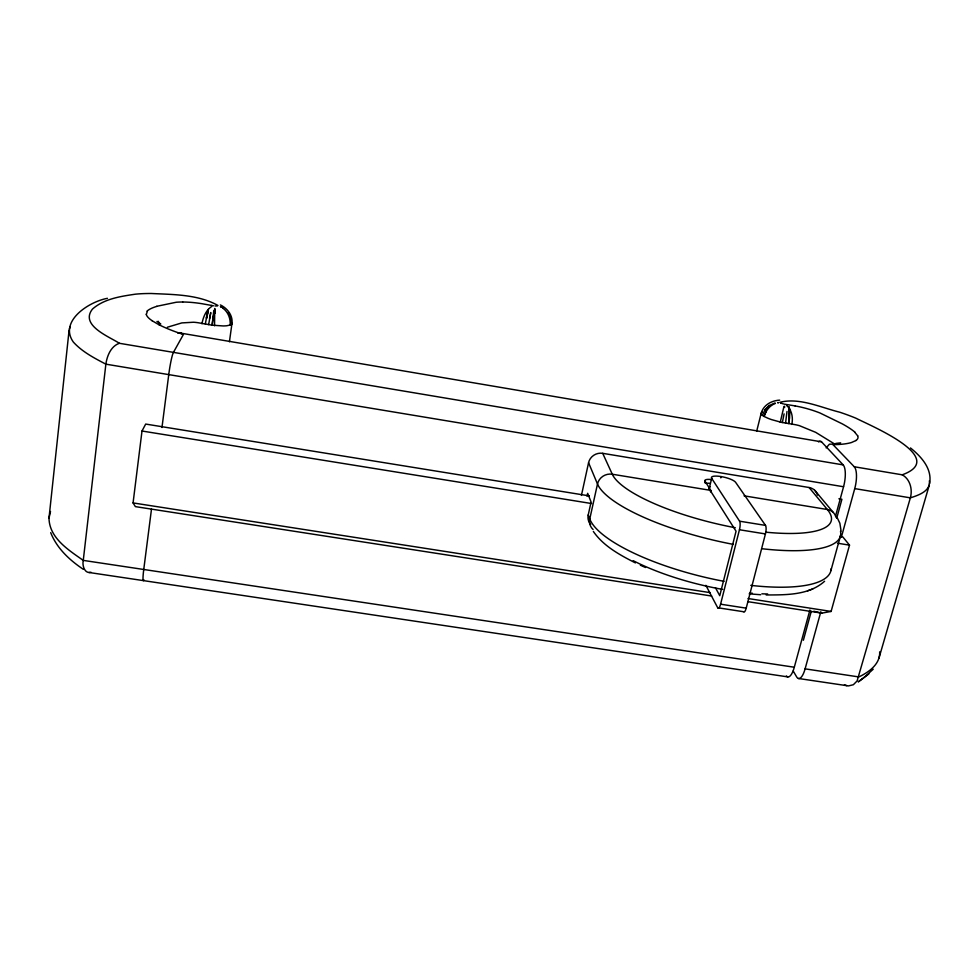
<?xml version="1.0" encoding="UTF-8"?>
<svg xmlns="http://www.w3.org/2000/svg" width="979" height="979" viewBox="0 0 979 979"><rect width="100%" height="100%" fill="white"/><g stroke="black" fill="none" stroke-linecap="round" stroke-linejoin="round"><path stroke-width="1.47" d="M215.221 313.378L214.731 308.471L214.548 325.75M879.68 651.83C880.366 664.166 868.752 672.23 858.852 676.93L805.105 668.853A16.827 5.531 -82.3 0 1 796.686 676.942L793.235 671.068M789.808 411.926L788.572 423.528L789.612 417.862L789.147 407.227L789.16 417.715M229.429 341.769L231.925 323.829L231.448 322.544M787.006 411.486L785.562 423.112M929.548 483.687C932.485 468.782 921.202 456.593 910.482 447.954M213.814 310.38L212.149 325.187L223.2 325.946A23.631 5.152 8.8 0 0 226.712 325.762L230.775 324.918A17.218 3.757 8.9 0 0 231.729 324.282L231.925 323.829M779.92 402.308C799.353 397.303 820.696 407.448 839.725 412.208A78.858 16.398 13.6 0 1 844.375 413.799L846.186 414.447A74.698 15.493 13.6 0 1 856.001 418.241C869.878 425.461 948.92 457.976 902.21 474.815L854.275 466.763L832.529 444.16L829.421 444.209L826.154 447.88M809.914 610.003L794.299 667.225L83.264 560.392C68.689 550.088 49.317 538.132 48.999 518.136L69.093 330.192M791.791 424.433C793.271 417.8 791.938 410.03 786.578 405.441M213.275 315.984L212.149 325.199L197.917 322.703A13.033 2.9 8.7 0 0 193.512 322.238L181.813 322.911L167.372 327.231M711.672 596.04L135.383 506.62L133.071 502.925L142.004 431.017L145.687 424.066L589.309 495.888M151.5 509.056L143.754 569.472A17.757 1.591 -80.6 0 0 144.011 579.923M161.976 427.48L168.755 374.614A18.479 1.725 -81.3 0 1 173.442 352.367L183.416 334.475L178.007 332.664A103.529 22.652 9.1 0 1 159.039 324.759M48.999 518.136L50.516 511.479M208.649 324.612L210.779 312.546L209.579 318.603M205.309 323.939L207.646 311.946M784.093 413.872L782.356 422.536M107.445 298.326C89.211 301.556 58.556 321.173 73.352 342.075C82.26 351.889 94.29 358.081 105.867 364.164L843.555 486.747L835.54 516.092M206.74 317.991L208.368 309.413M206.728 317.991L208.356 309.364M756.694 431.152L761.185 413.236L762.262 412.11M783.959 406.432L780.251 422.316M581.428 495.411L588.563 462.724A12.017 11.332 -23.9 0 1 602.709 453.326L809.07 487.505A11.932 10.83 -33 0 1 817.477 495.129M587.045 496.182L587.669 493.318L591.083 501.994L588.232 514.93A12.335 11.528 -21.1 0 0 590.692 524.548M206.288 317.991L207.658 311.958M201.955 323.755C203.167 317.184 205.908 310.196 211.733 306.439M704.696 482.696L705.039 481.252A10.218 2.643 13.4 0 1 711.06 479.526M715.416 587.669L719.761 595.697L736.049 531.218L709.139 488.754L711.684 478.376A12.568 3.218 13.5 0 1 721.119 476.577A12.568 3.218 13.5 0 1 735.621 482.329L765.505 525.393A6.743 1.982 -80.7 0 1 765.431 533.934L746.206 608.155A6.633 1.921 -81.6 0 1 743.183 611.667L717.693 607.739L705.871 585.332M710.485 491.862L710.485 489.806M720.813 477.874L721.131 476.589M717.693 607.739A6.657 1.811 -81.5 0 0 720.581 604.19L739.451 529.749A6.755 1.872 -80.7 0 0 739.586 521.195L711.684 478.376M803.367 640.254L811.273 611.324M836.715 518.258L841.903 499.278L838.893 498.776M830.926 570.561L840.508 535.758M805.105 668.853L820.843 611.704M841.426 536.957L854.74 488.607A17.475 5.972 -79.8 0 0 854.275 466.763M747.883 601.669L821.797 613.135L831.11 611.434L849.515 545.144L842.809 536.933L839.786 536.443M878.934 658.243L929.352 484.85M69.362 329.005L70.304 326.692M775.38 403.409C769.678 405.465 765.811 410.788 764.024 416.418L767.915 418.241A22.382 4.724 13.4 0 0 771.599 419.624L781.389 422.341L795.242 424.678A12.323 2.643 13.6 0 1 799.402 425.657L815.678 432.339L834.867 444.16M766.263 411.094L764.024 416.418L763.277 415.977A16.325 3.451 13.4 0 1 761.931 414.974L761.148 413.456M762.506 415.218L764.856 410.005L769.274 405.539L774.915 403.03M761.246 413.077C763.547 404.865 771.66 400.582 779.663 400.142M147.413 311.114L146.36 314.32M863.906 677.652L873.219 669.195M764.856 410.005L769.274 405.539M824.599 581.257C808.923 595.354 786.002 594.889 766.178 594.963M863.135 678.202L858.253 681.886L868.862 673.919M855.964 440.526L851.497 442.508A97.704 20.681 13.3 0 1 833.141 444.662M807.528 590.839L809.706 590.056M810.539 589.762L812.766 588.966M156.689 306.317L176.269 302.242A39.943 8.542 8.8 0 1 182.718 302.009M90.986 572.262C84.708 574.147 82.003 565.495 83.264 560.392L105.867 364.164C107.041 355.928 110.872 346.211 119.365 343.286L843.164 464.89A17.487 5.862 -79.8 0 1 843.555 486.747M217.546 305.852L217.436 305.876A3.781 0.795 9 0 1 217.057 305.925L216.653 305.95A7.098 1.481 8.9 0 1 216.151 305.974L216.029 305.974A6.461 1.346 8.9 0 1 215.037 305.962M835.785 443.426L840.667 442.851M182.73 302.022L183.856 302.022A27.388 5.825 8.8 0 1 186.255 302.083L190.171 302.303A30.692 6.535 8.8 0 1 201.968 303.71L211.317 305.399M88.991 572.482L787.801 676.893M760.671 594.73L749.143 593.849M902.21 474.815C910.152 479.098 912.734 489.598 910.36 497.846L857.114 680.931L853.358 684.725L848.499 685.912L798.521 678.496M720.581 604.19L746.206 608.155M133.071 502.925L710.24 592.65M748.017 598.524L831.11 611.434M739.586 521.195L765.505 525.393M142.004 431.017L591.549 503.536M837.449 543.198L849.515 545.144M739.451 529.749L765.431 533.934M744.077 495.839L827.341 509.496A12.446 11.234 -32.4 0 1 836.054 517.401M854.74 488.607L910.36 497.846C918.216 495.337 930.821 491.225 929.377 480.787M178.007 332.664L821.54 441.847L843.164 464.89M213.495 305.791L213.312 305.766A4.809 1.003 9 0 1 212.602 305.632L212.541 305.619A4.332 0.906 8.9 0 0 212.051 305.534L211.929 305.509A5.874 1.224 8.9 0 1 211.501 305.436L211.44 305.424M795.046 405.893L786.443 404.498A5.568 1.126 13.3 0 1 786.064 404.437L786.002 404.425A4.1 0.832 13.3 0 0 785.501 404.339A4.565 0.918 13.3 0 1 784.828 404.229L784.179 404.119M813.806 611.275L821.797 613.135M846.835 685.679L844.449 684.835M781.169 403.164L781.634 403.336A6.718 1.358 13.3 0 0 782.037 403.483L782.16 403.532A6.131 1.236 13.3 0 0 783.176 403.85M781.095 403.128L781.132 403.14A3.586 0.722 13.3 0 1 780.667 402.944L780.508 402.871M220.508 306.635L221.927 307.247M640.364 565.213L645.54 567.502M220.508 306.623L223.31 308.018M635.408 562.901C619.866 554.971 603.529 546.184 593.36 531.475M119.365 343.286C109.611 336.813 79.495 325.395 92.479 309.058C104.141 298.766 120.539 296.392 135.408 294.177A79.066 17.047 8.7 0 1 144.88 293.578L146.666 293.541A83.435 18.026 8.7 0 1 151.292 293.492C173.552 294.593 197.954 294.361 217.889 305.424M159.002 324.759L151.965 320.659M220.385 304.922C227.25 308.25 232.941 315.262 231.999 323.266M156.921 321.491L160.813 324M83.423 569.374C69.631 560.184 56.868 548.362 50.7 532.637M223.004 308.263C228.229 312.093 230.665 318.799 230.187 325.126M854.569 432.02L857.604 435.728M814.761 490.332L833.251 512.421M809.07 487.505L827.341 509.496A113.075 29.847 13.5 0 1 765.59 532.148M158.145 321.247L159.467 323.278M705.039 481.252L710.105 489.231M837.216 517.707L839.872 523.251L841.108 531.181M228.156 312.485L230.909 318.42L231.215 324.33M602.709 453.326L612.279 474.228A113.075 29.847 13.5 0 0 735.29 527.73M588.563 462.724L597.496 484.005L589.762 518.98A12.433 11.613 -21 0 0 593.078 529.517M588.232 514.93L589.762 518.98A124.48 36.419 13.8 0 0 724.081 581.342M784.595 406.273L784.632 407.435M709.139 488.754A12.543 3.292 13.5 0 1 710.277 486.771M711.39 491.005A10.414 2.741 13.5 0 1 710.852 490.393L612.279 474.228A12.531 11.772 -23.4 0 0 597.496 484.005A125.398 34.02 13.6 0 0 733.43 544.385M831.195 568.677A124.48 36.419 13.8 0 1 750.783 585.369M840.496 531.377A125.398 34.02 13.6 0 1 761.809 548.705M767.622 593.959A111.704 33.445 13.8 0 1 761.895 593.812M752.398 593.262A111.704 33.445 13.8 0 1 749.816 593.041M722.661 589.407A111.704 33.445 13.8 0 1 633.193 560.673M705.565 483.381A10.206 2.668 13.4 0 1 710.118 483.369M795.058 405.906A29.015 5.96 13.5 0 1 806.133 408.402L809.939 409.503A25.895 5.311 13.5 0 1 812.337 410.25L813.463 410.617A37.802 7.795 13.5 0 1 820.096 413.04L842.319 423.883A112.181 24.145 13.2 0 1 854.851 432.057M857.714 435.753A68.432 14.489 13.5 0 1 855.879 440.501M147.083 311.053A117.26 26.09 9.2 0 1 156.86 306.366M152.051 320.659A72.103 15.848 8.9 0 1 146.238 314.308M177.97 333.068A18.063 7.453 -76.3 0 1 182.057 333.79M818.456 441.847A16.68 5.323 -79.6 0 1 821.54 441.847M794.299 667.225A16.839 5.421 -82.3 0 1 786.394 675.914M778.427 402.65L777.742 402.663L778.427 402.65M789.539 409.32L789.147 407.227L789.539 409.32"/></g></svg>
